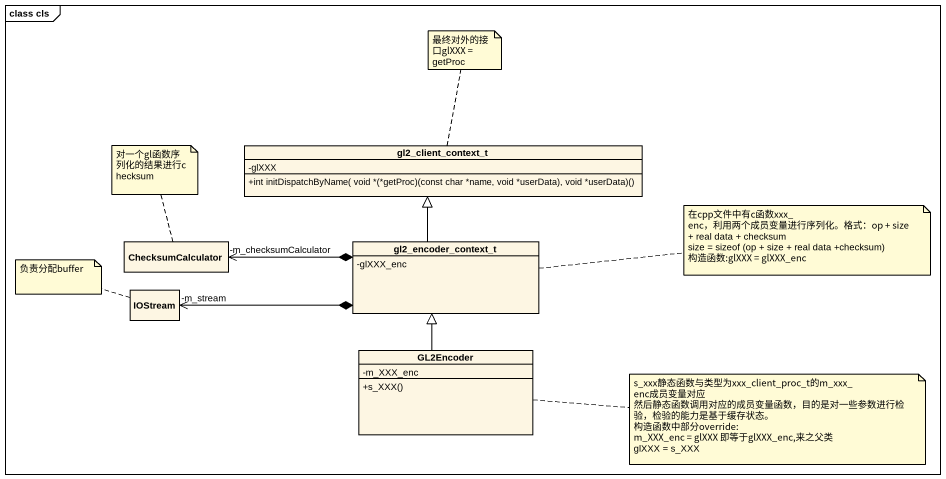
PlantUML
@startuml
mainframe class cls
hide circle
hide empty members
skinparam classAttributeIconSize 0
class gl2_client_context_t {
  -glXXX
  +int initDispatchByName( void *(*getProc)(const char *name, void *userData), void *userData)()
}
class ChecksumCalculator
class gl2_encoder_context_t {
  -glXXX_enc
}
class IOStream
class GL2Encoder {
  -m_XXX_enc
  +s_XXX()
}
gl2_encoder_context_t -up-|> gl2_client_context_t
gl2_encoder_context_t *-left-> "-m_checksumCalculator" ChecksumCalculator
gl2_encoder_context_t *-left-> "-m_stream" IOStream
GL2Encoder -up-|> gl2_encoder_context_t
note top of gl2_client_context_t : 最终对外的接口glXXX = getProc
note top of ChecksumCalculator : 对一个gl函数序列化的结果进行checksum
note right of gl2_encoder_context_t
  在cpp文件中有c函数xxx_enc，利用两个成员变量进行序列化。格式：op + size + real data + checksum
  size = sizeof (op + size + real data +checksum)
  构造函数:glXXX = glXXX_enc
end note
note left of IOStream : 负责分配buffer
note right of GL2Encoder
  s_xxx静态函数与类型为xxx_client_proc_t的m_xxx_enc成员变量对应
  然后静态函数调用对应的成员变量函数，目的是对一些参数进行检验，检验的能力是基于缓存状态。
  构造函数中部分override:
  m_XXX_enc = glXXX 即等于glXXX_enc,来之父类
  glXXX = s_XXX
end note
@enduml
